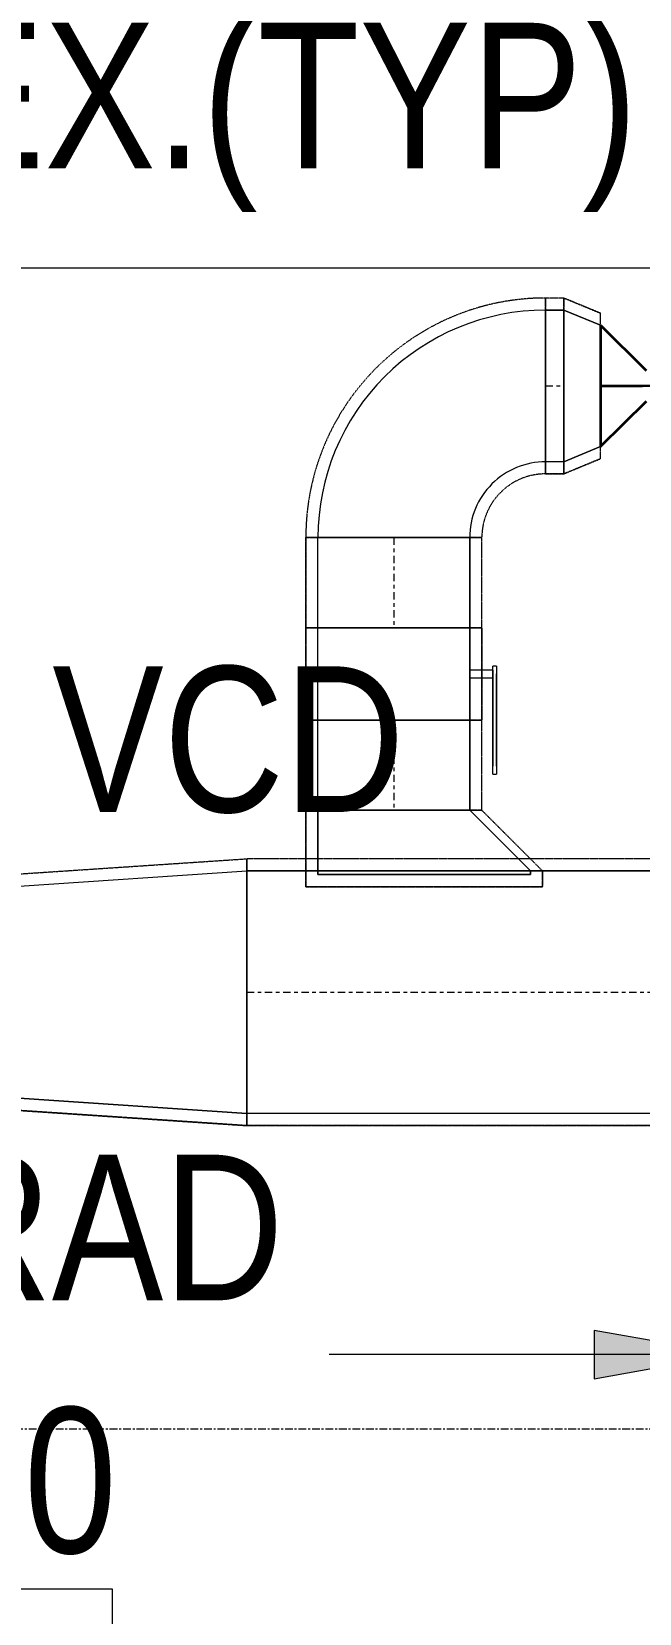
# Model space of a CAD drawing. Header units: inches. Extents: x -83664 to 20107, y -47222 to 19398.
# Drawn here: x -21351 to -20350, y -10068 to -7460 of the extents above; entities that cross this region are included whole.
import ezdxf

# ---------------------------------------------------------------- set-up
doc = ezdxf.new("R2010")
doc.units = ezdxf.units.IN
doc.header["$MEASUREMENT"] = 0
for name, pattern in [('Center', [29.999999, 12, -6, 6, -6]), ('Grid Line', [22.225, 12.7, -3.175, 3.175, -3.175]), ('Hidden 0_50', [1.0584, 0.5292, -0.5292])]:
    doc.linetypes.add(name, pattern=pattern)
for name, color, linetype, lineweight in [('G-ANNO-TEXT', 7, 'Continuous', 9), ('M-HVAC-DUCT-CNTR', 7, 'Center', 9), ('M-HVAC-DUCT-IDEN', 7, 'Continuous', 18), ('S-GRID', 7, 'Continuous', 9)]:
    doc.layers.add(name, color=color, linetype=linetype, lineweight=lineweight)
doc.layers.add('M-HVAC-DUCT', color=7, linetype='Continuous', lineweight=9, true_color=0xffe97f)
doc.layers.add('M-HVAC-DUCT-PATT', color=7, linetype='Continuous', lineweight=35, true_color=0x007f00)
doc.styles.add('Arial Narrow_21', font='ARIALN.TTF', dxfattribs={"height": 240})

# ---------------------------------------------------------------- blocks, each defined once
blk = doc.blocks.new('M_Rectangular Tap - Beveled - Standard-7238378-FIRST FLOOR AC CONDITIONING LAYOUT - PART A')
at = {"layer": 'M-HVAC-DUCT', "color": 6, "true_color": 0xff00ff}
for p, q in [((0, 225), (-6.096, 225)), ((-6.096, -125), (-6.096, 225)), ((-6.096, 225), (-6.096, -125)), ((-6.096, 225), (0, 225)), ((100, 125), (0, 225)), ((100, 125), (0, 225)), ((100, 125), (100, -125)), ((100, -125), (100, 125)), ((-6.096, -125), (100, -125)), ((100, -125), (-6.096, -125))]:
    blk.add_line(p, q, dxfattribs=at)
blk = doc.blocks.new('M_Rectangular Elbow - Radius - 1 w-8294792-FIRST FLOOR AC CONDITIONING LAYOUT - PART A')
at = {"layer": 'M-HVAC-DUCT', "color": 6, "true_color": 0xff00ff}
for p, q in [((-125, 250), (125, 250)), ((125, 250), (-125, 250)), ((-250, 125), (-250, -125)), ((-250, -125), (-250, 125))]:
    blk.add_line(p, q, dxfattribs=at)
for radius in [125, 125, 375, 375]:
    blk.add_arc((-250, 250), radius, 270, 0, dxfattribs=at)
blk = doc.blocks.new('M_Rectangular to Round Transition - Angle - 45 Degree-7603096-FIRST FLOOR AC CONDITIONING LAYOUT - PART A')
at = {"layer": 'M-HVAC-DUCT', "color": 6, "true_color": 0xff00ff}
for p, q in [((0, 125), (60.4, 100)), ((60.4, 100), (0, 125)), ((0, 125), (0, -125)), ((0, -125), (0, 125)), ((60.4, 0), (60.4, 100)), ((60.4, 0), (60.4, 100)), ((60.4, -100), (60.4, 0)), ((60.4, -100), (60.4, 0)), ((0, -125), (60.4, -100)), ((60.4, -100), (0, -125))]:
    blk.add_line(p, q, dxfattribs=at)
blk = doc.blocks.new('TEMW-ME-DMP-Volume Control Damper - Standard-7399637-FIRST FLOOR AC CONDITIONING LAYOUT - PART A')
at = {"layer": 'M-HVAC-DUCT', "color": 6, "true_color": 0xff00ff}
for p, q in [((-165.1, 163.1), (-165.1, 169.4)), ((-152.4, 169.4), (-165.1, 169.4)), ((-165.1, 163.1), (-152.4, 163.1)), ((0, 169.4), (-152.4, 169.4)), ((-152.4, 169.4), (0, 169.4)), ((0, 163.1), (-152.4, 163.1)), ((-152.4, 163.1), (0, 163.1)), ((-6.4, 125), (-6.4, 163.1)), ((6.3, 163.1), (-6.4, 163.1)), ((6.3, 163.1), (-6.4, 163.1)), ((12.7, 169.4), (0, 169.4)), ((0, 163.1), (12.7, 163.1)), ((6.3, 163.1), (6.3, 125)), ((12.7, 169.4), (12.7, 163.1)), ((-76.2, 125), (-76.2, -125)), ((-76.2, -125), (-76.2, 125)), ((76.2, 125), (-76.2, 125)), ((-76.2, 125), (76.2, 125)), ((-76.2, 125), (76.2, 125)), ((-6.4, 125), (6.3, 125)), ((-6.4, 125), (6.3, 125)), ((76.2, 125), (76.2, -125)), ((76.2, -125), (76.2, 125)), ((-76.2, -125), (76.2, -125)), ((-76.2, -125), (76.2, -125)), ((-76.2, -125), (76.2, -125))]:
    blk.add_line(p, q, dxfattribs=at)
blk = doc.blocks.new('M_Rectangular Transition - Length - Standard-8296160-FIRST FLOOR AC CONDITIONING LAYOUT - PART A')
at = {"layer": 'M-HVAC-DUCT', "color": 6, "true_color": 0xff00ff}
for p, q in [((0, 175), (375, 200)), ((0, 175), (375, 200)), ((375, -200), (375, 200)), ((375, 200), (375, -200)), ((0, 175), (0, -175)), ((0, -175), (0, 175)), ((0, -175), (375, -200)), ((375, -200), (0, -175))]:
    blk.add_line(p, q, dxfattribs=at)
blk = doc.blocks.new('TEMW-SMBZ-HO-BM-HVAC-00002_rvt-1-FIRST FLOOR AC CONDITIONING LAYOUT - PART A')
at = {"layer": 'M-HVAC-DUCT', "color": 6, "linetype": 'Hidden 0_50', "true_color": 0xff00ff}
for p, q in [((130952.6, 90183), (130952.6, 90473)), ((130952.6, 90473), (130952.6, 90183)), ((130982.6, 90473), (130952.6, 90473)), ((130982.6, 90473), (130952.6, 90473)), ((130952.6, 90183), (130952.6, 90473)), ((130952.6, 90473), (130952.6, 90183)), ((130982.6, 90183), (130982.6, 90473)), ((130982.6, 90473), (130982.6, 90183)), ((130982.6, 90473), (131043, 90448)), ((131043, 90448), (130982.6, 90473)), ((130982.6, 90183), (130982.6, 90473)), ((130982.6, 90473), (130982.6, 90183)), ((131043, 90328), (131043, 90448)), ((131043, 90328), (131043, 90448)), ((131043, 90208), (131043, 90328)), ((131043, 90208), (131043, 90328)), ((130982.6, 90183), (131043, 90208)), ((131043, 90208), (130982.6, 90183)), ((130952.6, 90183), (130982.6, 90183)), ((130982.6, 90183), (130952.6, 90183)), ((130557.6, 90078), (130847.6, 90078)), ((130847.6, 90078), (130557.6, 90078)), ((130557.6, 90078), (130847.6, 90078)), ((130847.6, 90078), (130557.6, 90078)), ((130557.6, 90078), (130557.6, 89929.4)), ((130557.6, 89929.4), (130557.6, 90078)), ((130847.6, 89929.4), (130847.6, 90078)), ((130847.6, 89929.4), (130847.6, 90078)), ((130847.6, 89929.4), (130557.6, 89929.4)), ((130557.6, 89929.4), (130557.6, 89777)), ((130557.6, 89777), (130557.6, 89929.4)), ((130557.6, 89929.4), (130847.6, 89929.4)), ((130557.6, 89929.4), (130847.6, 89929.4)), ((130847.6, 89929.4), (130557.6, 89929.4)), ((130847.6, 89777), (130847.6, 89929.4)), ((130847.6, 89929.4), (130847.6, 89777)), ((130557.6, 89777), (130847.6, 89777)), ((130847.6, 89777), (130557.6, 89777)), ((130557.6, 89777), (130557.6, 89628.3)), ((130557.6, 89628.3), (130557.6, 89777)), ((130557.6, 89777), (130847.6, 89777)), ((130847.6, 89777), (130557.6, 89777)), ((130847.6, 89628.3), (130847.6, 89777)), ((130847.6, 89628.3), (130847.6, 89777)), ((130557.6, 89628.3), (130847.6, 89628.3)), ((130847.6, 89628.3), (130557.6, 89628.3)), ((130557.6, 89628.3), (130847.6, 89628.3)), ((130557.6, 89502.2), (130557.6, 89628.3)), ((130557.6, 89628.3), (130557.6, 89502.2)), ((130847.6, 89628.3), (130557.6, 89628.3)), ((130847.6, 89628.3), (130947.6, 89528.3)), ((130947.6, 89528.3), (130847.6, 89628.3)), ((130085.3, 89523.3), (130460.3, 89548.3)), ((130085.3, 89523.3), (130460.3, 89548.3)), ((130460.3, 89108.3), (130460.3, 89548.3)), ((130460.3, 89548.3), (130460.3, 89108.3)), ((131715.8, 89548.3), (130460.3, 89548.3)), ((131715.8, 89548.3), (130460.3, 89548.3)), ((130460.3, 89108.3), (130460.3, 89548.3)), ((130460.3, 89548.3), (130460.3, 89108.3)), ((130947.6, 89528.3), (130947.6, 89502.2)), ((130947.6, 89502.2), (130947.6, 89528.3)), ((130947.6, 89502.2), (130557.6, 89502.2)), ((130557.6, 89502.2), (130947.6, 89502.2)), ((130085.3, 89133.3), (130460.3, 89108.3)), ((130460.3, 89108.3), (130085.3, 89133.3)), ((130460.3, 89108.3), (131715.8, 89108.3)), ((131715.8, 89108.3), (130460.3, 89108.3))]:
    blk.add_line(p, q, dxfattribs=at)
at = {"layer": 'M-HVAC-DUCT', "color": 6, "true_color": 0xff00ff}
for p, q in [((130952.6, 90453), (130952.6, 90203)), ((130952.6, 90203), (130952.6, 90453)), ((130952.6, 90453), (130982.6, 90453)), ((130982.6, 90453), (130952.6, 90453)), ((130982.6, 90453), (130982.6, 90203)), ((130982.6, 90203), (130982.6, 90453)), ((130982.6, 90203), (130952.6, 90203)), ((130982.6, 90203), (130952.6, 90203)), ((130827.6, 90078), (130577.6, 90078)), ((130577.6, 90078), (130827.6, 90078)), ((130577.6, 89929.4), (130577.6, 90078)), ((130577.6, 89929.4), (130577.6, 90078)), ((130827.6, 90078), (130827.6, 89929.4)), ((130827.6, 89929.4), (130827.6, 90078)), ((130827.6, 89929.4), (130577.6, 89929.4)), ((130577.6, 89929.4), (130827.6, 89929.4)), ((130827.6, 89777), (130577.6, 89777)), ((130577.6, 89777), (130827.6, 89777)), ((130577.6, 89628.3), (130577.6, 89777)), ((130577.6, 89628.3), (130577.6, 89777)), ((130827.6, 89777), (130827.6, 89628.3)), ((130827.6, 89628.3), (130827.6, 89777)), ((130827.6, 89628.3), (130577.6, 89628.3)), ((130577.6, 89628.3), (130827.6, 89628.3)), ((130460.3, 89528.3), (130460.3, 89128.3)), ((130460.3, 89128.3), (130460.3, 89528.3)), ((130460.3, 89528.3), (131715.8, 89528.3)), ((131715.8, 89528.3), (130460.3, 89528.3)), ((130577.6, 89522.2), (130577.6, 89528.3)), ((130927.6, 89528.3), (130577.6, 89528.3)), ((130927.6, 89528.3), (130577.6, 89528.3)), ((130577.6, 89528.3), (130577.6, 89522.2)), ((130927.6, 89522.2), (130577.6, 89522.2)), ((130577.6, 89522.2), (130927.6, 89522.2)), ((130927.6, 89528.3), (130927.6, 89522.2)), ((130927.6, 89522.2), (130927.6, 89528.3)), ((131715.8, 89128.3), (130460.3, 89128.3)), ((131715.8, 89128.3), (130460.3, 89128.3))]:
    blk.add_line(p, q, dxfattribs=at)
at = {"layer": 'M-HVAC-DUCT', "color": 6, "linetype": 'Hidden 0_50', "true_color": 0xff00ff}
for radius in [395, 395, 105, 105]:
    blk.add_arc((130952.6, 90078), radius, 90, 180, dxfattribs=at)
at = {"layer": 'M-HVAC-DUCT-CNTR', "color": 6, "true_color": 0xff00ff}
for p, q in [((130952.6, 90328), (130982.6, 90328)), ((130702.6, 90078), (130702.6, 89929.4)), ((130702.6, 89777), (130702.6, 89628.3)), ((130460.3, 89328.3), (131715.8, 89328.3))]:
    blk.add_line(p, q, dxfattribs=at)
at = {"layer": 'M-HVAC-DUCT-CNTR', "color": 6, "linetype": 'Continuous', "lineweight": 35, "true_color": 0xff00ff}
blk.add_open_spline([(131043, 90328), (131300.4, 90328), (131495.8, 90347.1), (131790.6, 90328), (131790.6, 90328)], degree=3, knots=[0, 0, 0, 0, 2.533887, 3.478546, 3.478546, 3.478546, 3.478546], dxfattribs=at)
at = {"layer": 'M-HVAC-DUCT-PATT', "color": 6, "true_color": 0xff00ff}
for p, q in [((131043, 90428), (131118.4, 90353.4)), ((131043, 90428), (131043, 90228)), ((131043, 90428), (131043, 90228)), ((131043, 90228), (131119, 90302.9))]:
    blk.add_line(p, q, dxfattribs=at)
at = {"layer": 'M-HVAC-DUCT', "color": 6, "linetype": 'Hidden 0_50', "lineweight": 9, "true_color": 0xff00ff, "rotation": 180}
blk.add_blockref('M_Rectangular Elbow - Radius - 1 w-8294792-FIRST FLOOR AC CONDITIONING LAYOUT - PART A', (130702.6, 90328), dxfattribs=at)
at = {"layer": 'M-HVAC-DUCT', "color": 6, "linetype": 'Hidden 0_50', "lineweight": 9, "true_color": 0xff00ff}
for name, p in [('M_Rectangular to Round Transition - Angle - 45 Degree-7603096-FIRST FLOOR AC CONDITIONING LAYOUT - PART A', (130982.6, 90328)), ('M_Rectangular Transition - Length - Standard-8296160-FIRST FLOOR AC CONDITIONING LAYOUT - PART A', (130085.3, 89328.3))]:
    blk.add_blockref(name, p, dxfattribs=at)
at = {"layer": 'M-HVAC-DUCT', "color": 6, "linetype": 'Hidden 0_50', "lineweight": 9, "true_color": 0xff00ff, "extrusion": (0, 0, -1), "rotation": 90}
for name, p in [('TEMW-ME-DMP-Volume Control Damper - Standard-7399637-FIRST FLOOR AC CONDITIONING LAYOUT - PART A', (-130702.6, 89853.2)), ('M_Rectangular Tap - Beveled - Standard-7238378-FIRST FLOOR AC CONDITIONING LAYOUT - PART A', (-130702.6, 89528.3))]:
    blk.add_blockref(name, p, dxfattribs=at)
blk = doc.blocks.new('TEMW-SMBZ-HO-BM-HVAC-00002_rvt-2-FIRST FLOOR AC CONDITIONING LAYOUT - PART A')
at = {"layer": 'M-HVAC-DUCT', "color": 6, "linetype": 'Hidden 0_50', "true_color": 0xff00ff}
for p, q in [((130952.6, 90183), (130952.6, 90473)), ((130952.6, 90473), (130952.6, 90183)), ((130982.6, 90473), (130952.6, 90473)), ((130982.6, 90473), (130952.6, 90473)), ((130952.6, 90183), (130952.6, 90473)), ((130952.6, 90473), (130952.6, 90183)), ((130982.6, 90183), (130982.6, 90473)), ((130982.6, 90473), (130982.6, 90183)), ((130982.6, 90473), (131043, 90448)), ((131043, 90448), (130982.6, 90473)), ((130982.6, 90183), (130982.6, 90473)), ((130982.6, 90473), (130982.6, 90183)), ((131043, 90328), (131043, 90448)), ((131043, 90328), (131043, 90448)), ((131043, 90208), (131043, 90328)), ((131043, 90208), (131043, 90328)), ((130982.6, 90183), (131043, 90208)), ((131043, 90208), (130982.6, 90183)), ((130952.6, 90183), (130982.6, 90183)), ((130982.6, 90183), (130952.6, 90183)), ((130557.6, 90078), (130847.6, 90078)), ((130847.6, 90078), (130557.6, 90078)), ((130557.6, 90078), (130847.6, 90078)), ((130847.6, 90078), (130557.6, 90078)), ((130557.6, 90078), (130557.6, 89929.4)), ((130557.6, 89929.4), (130557.6, 90078)), ((130847.6, 89929.4), (130847.6, 90078)), ((130847.6, 89929.4), (130847.6, 90078)), ((130847.6, 89929.4), (130557.6, 89929.4)), ((130557.6, 89929.4), (130557.6, 89777)), ((130557.6, 89777), (130557.6, 89929.4)), ((130557.6, 89929.4), (130847.6, 89929.4)), ((130557.6, 89929.4), (130847.6, 89929.4)), ((130847.6, 89929.4), (130557.6, 89929.4)), ((130847.6, 89777), (130847.6, 89929.4)), ((130847.6, 89929.4), (130847.6, 89777)), ((130557.6, 89777), (130847.6, 89777)), ((130847.6, 89777), (130557.6, 89777)), ((130557.6, 89777), (130557.6, 89628.3)), ((130557.6, 89628.3), (130557.6, 89777)), ((130557.6, 89777), (130847.6, 89777)), ((130847.6, 89777), (130557.6, 89777)), ((130847.6, 89628.3), (130847.6, 89777)), ((130847.6, 89628.3), (130847.6, 89777)), ((130557.6, 89628.3), (130847.6, 89628.3)), ((130847.6, 89628.3), (130557.6, 89628.3)), ((130557.6, 89628.3), (130847.6, 89628.3)), ((130557.6, 89502.2), (130557.6, 89628.3)), ((130557.6, 89628.3), (130557.6, 89502.2)), ((130847.6, 89628.3), (130557.6, 89628.3)), ((130847.6, 89628.3), (130947.6, 89528.3)), ((130947.6, 89528.3), (130847.6, 89628.3)), ((130085.3, 89523.3), (130460.3, 89548.3)), ((130085.3, 89523.3), (130460.3, 89548.3)), ((130460.3, 89108.3), (130460.3, 89548.3)), ((130460.3, 89548.3), (130460.3, 89108.3)), ((131715.8, 89548.3), (130460.3, 89548.3)), ((131715.8, 89548.3), (130460.3, 89548.3)), ((130460.3, 89108.3), (130460.3, 89548.3)), ((130460.3, 89548.3), (130460.3, 89108.3)), ((130947.6, 89528.3), (130947.6, 89502.2)), ((130947.6, 89502.2), (130947.6, 89528.3)), ((130947.6, 89502.2), (130557.6, 89502.2)), ((130557.6, 89502.2), (130947.6, 89502.2)), ((130085.3, 89133.3), (130460.3, 89108.3)), ((130460.3, 89108.3), (130085.3, 89133.3)), ((130460.3, 89108.3), (131715.8, 89108.3)), ((131715.8, 89108.3), (130460.3, 89108.3))]:
    blk.add_line(p, q, dxfattribs=at)
at = {"layer": 'M-HVAC-DUCT', "color": 6, "true_color": 0xff00ff}
for p, q in [((130952.6, 90453), (130952.6, 90203)), ((130952.6, 90203), (130952.6, 90453)), ((130952.6, 90453), (130982.6, 90453)), ((130982.6, 90453), (130952.6, 90453)), ((130982.6, 90453), (130982.6, 90203)), ((130982.6, 90203), (130982.6, 90453)), ((130982.6, 90203), (130952.6, 90203)), ((130982.6, 90203), (130952.6, 90203)), ((130827.6, 90078), (130577.6, 90078)), ((130577.6, 90078), (130827.6, 90078)), ((130577.6, 89929.4), (130577.6, 90078)), ((130577.6, 89929.4), (130577.6, 90078)), ((130827.6, 90078), (130827.6, 89929.4)), ((130827.6, 89929.4), (130827.6, 90078)), ((130827.6, 89929.4), (130577.6, 89929.4)), ((130577.6, 89929.4), (130827.6, 89929.4)), ((130827.6, 89777), (130577.6, 89777)), ((130577.6, 89777), (130827.6, 89777)), ((130577.6, 89628.3), (130577.6, 89777)), ((130577.6, 89628.3), (130577.6, 89777)), ((130827.6, 89777), (130827.6, 89628.3)), ((130827.6, 89628.3), (130827.6, 89777)), ((130827.6, 89628.3), (130577.6, 89628.3)), ((130577.6, 89628.3), (130827.6, 89628.3)), ((130460.3, 89528.3), (130460.3, 89128.3)), ((130460.3, 89128.3), (130460.3, 89528.3)), ((130460.3, 89528.3), (131715.8, 89528.3)), ((131715.8, 89528.3), (130460.3, 89528.3)), ((130577.6, 89522.2), (130577.6, 89528.3)), ((130927.6, 89528.3), (130577.6, 89528.3)), ((130927.6, 89528.3), (130577.6, 89528.3)), ((130577.6, 89528.3), (130577.6, 89522.2)), ((130927.6, 89522.2), (130577.6, 89522.2)), ((130577.6, 89522.2), (130927.6, 89522.2)), ((130927.6, 89528.3), (130927.6, 89522.2)), ((130927.6, 89522.2), (130927.6, 89528.3)), ((131715.8, 89128.3), (130460.3, 89128.3)), ((131715.8, 89128.3), (130460.3, 89128.3))]:
    blk.add_line(p, q, dxfattribs=at)
at = {"layer": 'M-HVAC-DUCT', "color": 6, "linetype": 'Hidden 0_50', "true_color": 0xff00ff}
for radius in [395, 395, 105, 105]:
    blk.add_arc((130952.6, 90078), radius, 90, 180, dxfattribs=at)
at = {"layer": 'M-HVAC-DUCT-CNTR', "color": 6, "true_color": 0xff00ff}
for p, q in [((130952.6, 90328), (130982.6, 90328)), ((130702.6, 90078), (130702.6, 89929.4)), ((130702.6, 89777), (130702.6, 89628.3)), ((130460.3, 89328.3), (131715.8, 89328.3))]:
    blk.add_line(p, q, dxfattribs=at)
at = {"layer": 'M-HVAC-DUCT-CNTR', "color": 6, "linetype": 'Continuous', "lineweight": 35, "true_color": 0xff00ff}
blk.add_open_spline([(131043, 90328), (131300.4, 90328), (131495.8, 90347.1), (131790.6, 90328), (131790.6, 90328)], degree=3, knots=[0, 0, 0, 0, 2.533887, 3.478546, 3.478546, 3.478546, 3.478546], dxfattribs=at)
at = {"layer": 'M-HVAC-DUCT-PATT', "color": 6, "true_color": 0xff00ff}
for p, q in [((131043, 90428), (131118.4, 90353.4)), ((131043, 90428), (131043, 90228)), ((131043, 90428), (131043, 90228)), ((131043, 90228), (131119, 90302.9))]:
    blk.add_line(p, q, dxfattribs=at)
at = {"layer": 'M-HVAC-DUCT', "color": 6, "linetype": 'Hidden 0_50', "lineweight": 9, "true_color": 0xff00ff, "rotation": 180}
blk.add_blockref('M_Rectangular Elbow - Radius - 1 w-8294792-FIRST FLOOR AC CONDITIONING LAYOUT - PART A', (130702.6, 90328), dxfattribs=at)
at = {"layer": 'M-HVAC-DUCT', "color": 6, "linetype": 'Hidden 0_50', "lineweight": 9, "true_color": 0xff00ff}
for name, p in [('M_Rectangular to Round Transition - Angle - 45 Degree-7603096-FIRST FLOOR AC CONDITIONING LAYOUT - PART A', (130982.6, 90328)), ('M_Rectangular Transition - Length - Standard-8296160-FIRST FLOOR AC CONDITIONING LAYOUT - PART A', (130085.3, 89328.3))]:
    blk.add_blockref(name, p, dxfattribs=at)
at = {"layer": 'M-HVAC-DUCT', "color": 6, "linetype": 'Hidden 0_50', "lineweight": 9, "true_color": 0xff00ff, "extrusion": (0, 0, -1), "rotation": 90}
for name, p in [('TEMW-ME-DMP-Volume Control Damper - Standard-7399637-FIRST FLOOR AC CONDITIONING LAYOUT - PART A', (-130702.6, 89853.2)), ('M_Rectangular Tap - Beveled - Standard-7238378-FIRST FLOOR AC CONDITIONING LAYOUT - PART A', (-130702.6, 89528.3))]:
    blk.add_blockref(name, p, dxfattribs=at)

msp = doc.modelspace()

# ---------------------------------------------------------------- hatches: boundary and pattern name
at = {"layer": 'M-HVAC-DUCT-IDEN', "lineweight": 9}
msp.add_hatch(color=256, dxfattribs=at).paths.add_polyline_path([(-20199.3, -9641.5), (-20424.3, -9601.8), (-20424.3, -9681.2)])

# ---------------------------------------------------------------- linework, layer by layer
at = {"layer": 'G-ANNO-TEXT', "flags": 128}
msp.add_lwpolyline([(-21908.9, -6866.2), (-20165.9, -6866.2), (-20165.9, -7850.2), (-21908.9, -7850.2)], close=True, dxfattribs=at)
at = {"layer": 'M-HVAC-DUCT-IDEN', "lineweight": 9}
for p, q in [((-20199.3, -9641.5), (-20424.3, -9601.8)), ((-20424.3, -9601.8), (-20424.3, -9681.2)), ((-20199.3, -9641.5), (-20860.5, -9641.5)), ((-20424.3, -9681.2), (-20199.3, -9641.5)), ((-21217.4, -10028.3), (-23195.8, -10028.3)), ((-21217.4, -10854.4), (-21217.4, -10028.3))]:
    msp.add_line(p, q, dxfattribs=at)
at = {"layer": 'S-GRID', "color": 254, "linetype": 'Grid Line', "true_color": 0xdcdcdc}
msp.add_line((20106.7, -9764.5), (-81517, -9764.5), dxfattribs=at)

# ---------------------------------------------------------------- block references
at = {"lineweight": 5}
for name in ['TEMW-SMBZ-HO-BM-HVAC-00002_rvt-1-FIRST FLOOR AC CONDITIONING LAYOUT - PART A', 'TEMW-SMBZ-HO-BM-HVAC-00002_rvt-2-FIRST FLOOR AC CONDITIONING LAYOUT - PART A']:
    msp.add_blockref(name, (-151456.7, -98372.2), dxfattribs=at)

# ---------------------------------------------------------------- texts
at = {"layer": 'G-ANNO-TEXT', "char_height": 240, "attachment_point": 1, "style": 'Arial Narrow_21'}
for s, insert, width in [('FLEX.(TYP)', (-21833.9, -7445.4), 1875.949), ('VCD', (-21316.6, -8506.6), 733.544)]:
    msp.add_mtext(s, dxfattribs=dict(at, insert=insert, width=width))
at = {"layer": 'M-HVAC-DUCT-IDEN', "lineweight": 9, "char_height": 240, "attachment_point": 1, "style": 'Arial Narrow_21'}
for s, insert, width in [('250x150 RAD', (-22647, -9311.9), 2152.531), ('BOD : 3740', (-22647, -9728.6), 1803.797)]:
    msp.add_mtext(s, dxfattribs=dict(at, insert=insert, width=width))

doc.saveas('drawing.dxf')
